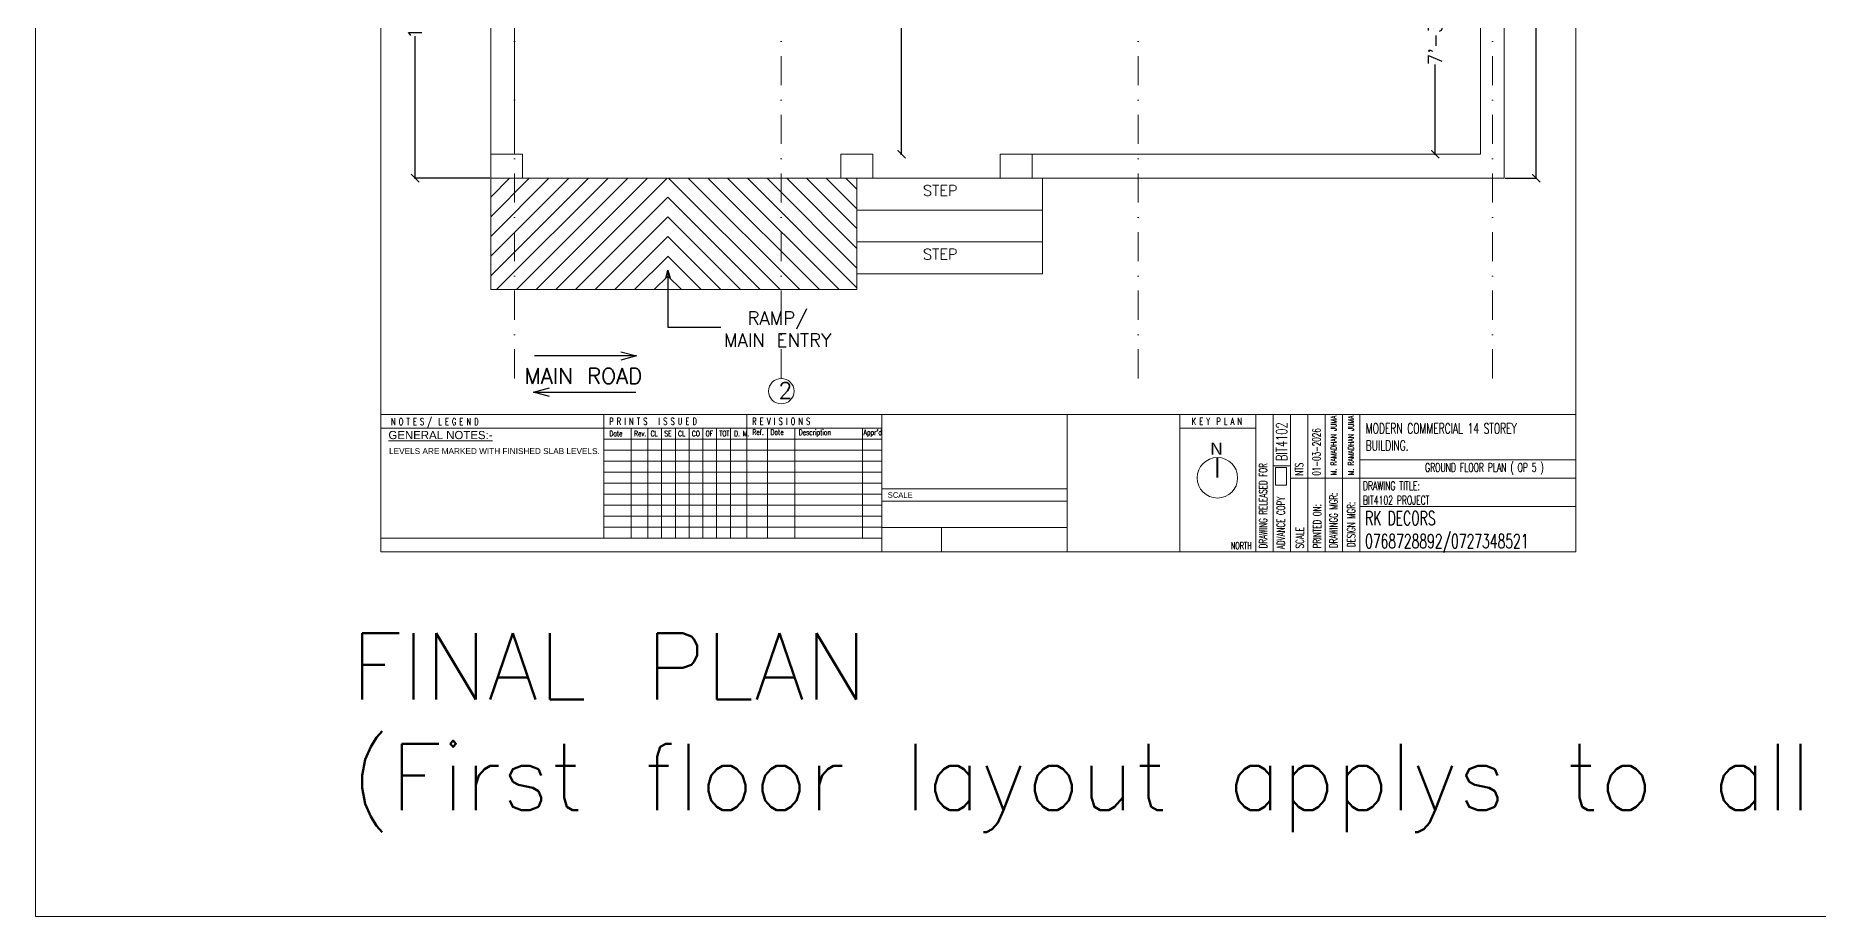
# Model space of a CAD drawing. Header units: inches. Extents: x 10416 to 14183, y 3009 to 10486.
# Drawn here: x 11217 to 11889, y 7145 to 7477 of the extents above; entities that cross this region are included whole.
import ezdxf

# ---------------------------------------------------------------- set-up
doc = ezdxf.new("R2010")
doc.units = ezdxf.units.IN
doc.header["$MEASUREMENT"] = 0
doc.header["$PDMODE"] = 98
doc.linetypes.add('DASHDOTX2', pattern=[2, 1, -0.5, 0, -0.5])
doc.layers.get('0').update_dxf_attribs({"lineweight": 9})
doc.layers.get('Defpoints').update_dxf_attribs({"lineweight": 9})
for name, color, linetype in [('A7- wall', 12, 'Continuous'), ('A7-concrete hatch', 253, 'Continuous'), ('A7-cut out', 252, 'DASHDOTX2'), ('A7-text', 232, 'Continuous')]:
    doc.layers.add(name, color=color, linetype=linetype)
for name, color, linetype, lineweight in [('DIM', 7, 'Continuous', 9), ('elehatch', 7, 'Continuous', 0), ('THIN', 8, 'Continuous', 9)]:
    doc.layers.add(name, color=color, linetype=linetype, lineweight=lineweight)
doc.styles.add('1FR30A', font='', dxfattribs={"height": 0.125})
doc.styles.add('1PT2', font='simplex.shx', dxfattribs={"width": 0.65, "height": 0.078125})
doc.styles.add('1PT25', font='simplex', dxfattribs={"width": 0.65, "height": 2.5})
doc.styles.add('1PT35', font='SIMPLEX', dxfattribs={"width": 0.65, "height": 3.5})
doc.styles.add('1PT5', font='SIMPLEX', dxfattribs={"width": 0.65, "height": 5})
doc.styles.add('ARIAL', font='')
doc.styles.add('RIN', font='gdt.shx')
doc.styles.get("Standard").update_dxf_attribs({"font": 'txt.shx', "height": 5})
doc.styles.add('WORKING', font='txt.shx', dxfattribs={"height": 5})
doc.styles.get('1FR30A').set_extended_font_data('Arial')
doc.styles.get('ARIAL').set_extended_font_data('Arial')
doc.dimstyles.new('FERDIM', dxfattribs={"dimtxt": 5, "dimasz": 3, "dimexe": 0.1875, "dimexo": 0.375, "dimgap": 0.125, "dimtad": 0, "dimdec": 1, "dimzin": 0, "dimdsep": 46, "dimlunit": 4, "dimtxsty": 'Standard', "dimblk1": 'OBLIQUE', "dimblk2": 'ARCHTICK', "dimsah": 1, "dimcen": 0.09375, "dimdle": 0.1875, "dimclrd": 256, "dimclre": 256, "dimclrt": 256, "dimadec": 0, "dimazin": 3, "dimtfac": 1, "dimtdec": 1, "dimtofl": 0, "dimtmove": 1, "dimatfit": 3, "dimldrblk": 'OPEN30', "dimfxl": 1, "dimtolj": 1, "dimtzin": 0, "dimarcsym": 0})

# ---------------------------------------------------------------- blocks, each defined once
blk = doc.blocks.new('_Oblique')
at = {"color": 0, "linetype": 'ByBlock', "lineweight": -2}
blk.add_line((-0.5, -0.5), (0.5, 0.5), dxfattribs=at)
blk = doc.blocks.new('_ArchTick')
at = {"layer": 'DIM', "color": 0, "const_width": 0.15}
blk.add_lwpolyline([(-0.5, -0.5), (0.5, 0.5)], dxfattribs=at)
blk = doc.blocks.new('*D19')
at = {"lineweight": -2, "ltscale": 45, "transparency": 16777216}
for p, q in [((11388.34, 7551.97), (11359.99, 7551.97)), ((11360.18, 7552.16), (11360.18, 7498.43)), ((11360.18, 7422.79), (11360.18, 7476.52)), ((11388.34, 7422.97), (11359.99, 7422.97))]:
    blk.add_line(p, q, dxfattribs=at)
at = {"layer": 'Defpoints', "color": 0, "lineweight": 13, "ltscale": 45, "transparency": 16777216}
for p in [(11360.18, 7551.97), (11388.71, 7551.97), (11388.71, 7422.97)]:
    blk.add_point(p, dxfattribs=at)
at = {"lineweight": -2, "ltscale": 45, "transparency": 16777216, "xscale": 3, "yscale": 3, "zscale": 3}
for name, p, rotation in [('_ArchTick', (11360.18, 7551.97), 90), ('_Oblique', (11360.18, 7422.97), 270)]:
    blk.add_blockref(name, p, dxfattribs=dict(at, rotation=rotation))
at = {"ltscale": 45, "transparency": 16777216, "insert": (11360.18, 7487.47), "char_height": 5, "attachment_point": 5, "rotation": 90}
blk.add_mtext('\\A1;10\'-9"', dxfattribs=at)
blk = doc.blocks.new('_Open30')
at = {"color": 0, "linetype": 'ByBlock', "lineweight": -2}
for p, q in [((-1, 0.27), (0, 0)), ((0, 0), (-1, -0.27)), ((0, 0), (-1, 0))]:
    blk.add_line(p, q, dxfattribs=at)
blk = doc.blocks.new('*D22')
at = {"lineweight": -2, "ltscale": 45, "transparency": 16777216}
for p, q in [((11771.09, 7962.97), (11782.91, 7962.97)), ((11782.72, 7963.16), (11782.72, 7698.52)), ((11782.72, 7422.79), (11782.72, 7687.43)), ((11771.09, 7422.97), (11782.91, 7422.97))]:
    blk.add_line(p, q, dxfattribs=at)
at = {"layer": 'Defpoints', "color": 0, "ltscale": 45, "transparency": 16777216}
for p in [(11770.71, 7962.97), (11770.71, 7422.97), (11782.72, 7422.97)]:
    blk.add_point(p, dxfattribs=at)
at = {"lineweight": -2, "ltscale": 45, "transparency": 16777216, "xscale": 3, "yscale": 3, "zscale": 3}
for name, p, rotation in [('_Oblique', (11782.72, 7962.97), 90), ('_ArchTick', (11782.72, 7422.97), 270)]:
    blk.add_blockref(name, p, dxfattribs=dict(at, rotation=rotation))
at = {"ltscale": 45, "transparency": 16777216, "insert": (11782.72, 7692.97), "char_height": 5, "attachment_point": 5, "rotation": 90}
blk.add_mtext("\\A1;45'", dxfattribs=at)
blk = doc.blocks.new('*D24')
at = {"lineweight": -2, "ltscale": 45, "transparency": 16777216}
for p, q in [((11543.56, 7552.16), (11543.56, 7496.27)), ((11543.94, 7551.97), (11543.75, 7551.97)), ((11543.56, 7431.79), (11543.56, 7487.68)), ((11543.19, 7431.97), (11543.37, 7431.97))]:
    blk.add_line(p, q, dxfattribs=at)
at = {"layer": 'Defpoints', "color": 0, "lineweight": 13, "ltscale": 45, "transparency": 16777216}
for p in [(11543.56, 7551.97), (11543.56, 7431.97), (11543.56, 7431.97)]:
    blk.add_point(p, dxfattribs=at)
at = {"lineweight": -2, "ltscale": 45, "transparency": 16777216, "xscale": 3, "yscale": 3, "zscale": 3}
for name, p, rotation in [('_Oblique', (11543.56, 7551.97), 90), ('_ArchTick', (11543.56, 7431.97), 270)]:
    blk.add_blockref(name, p, dxfattribs=dict(at, rotation=rotation))
at = {"ltscale": 45, "transparency": 16777216, "insert": (11543.56, 7491.97), "char_height": 5, "attachment_point": 5, "rotation": 90}
blk.add_mtext("\\A1;10'", dxfattribs=at)
blk = doc.blocks.new('*D30')
at = {"lineweight": -2, "ltscale": 45, "transparency": 16777216}
for p, q in [((11744.66, 7519.16), (11744.66, 7485.18)), ((11744.66, 7518.97), (11744.85, 7518.97)), ((11744.66, 7431.79), (11744.66, 7465.77)), ((11744.66, 7431.97), (11744.48, 7431.97))]:
    blk.add_line(p, q, dxfattribs=at)
at = {"layer": 'Defpoints', "color": 0, "ltscale": 45, "transparency": 16777216}
for p in [(11744.66, 7518.97), (11744.66, 7431.97), (11744.66, 7431.97)]:
    blk.add_point(p, dxfattribs=at)
at = {"lineweight": -2, "ltscale": 45, "transparency": 16777216, "xscale": 3, "yscale": 3, "zscale": 3}
for name, p, rotation in [('_Oblique', (11744.66, 7518.97), 90), ('_ArchTick', (11744.66, 7431.97), 270)]:
    blk.add_blockref(name, p, dxfattribs=dict(at, rotation=rotation))
at = {"ltscale": 45, "transparency": 16777216, "insert": (11744.66, 7475.47), "char_height": 5, "attachment_point": 5, "rotation": 90}
blk.add_mtext('\\A1;7\'-3"', dxfattribs=at)
blk = doc.blocks.new('fthytjut')
at = {"layer": 'A7- wall', "color": 251, "lineweight": 5, "ltscale": 45}
blk.add_lwpolyline([(13206.71, 10362.97), (13188.71, 10362.97), (13188.71, 10353.97), (13206.71, 10353.97)], close=True, dxfattribs=at)
at = {"layer": 'A7-cut out', "color": 251, "lineweight": 5, "ltscale": 11}
for p, q in [((13197.71, 9747.49), (13197.71, 10440.58)), ((13432.71, 9747.49), (13432.71, 10440.58)), ((13566.21, 9747.49), (13566.21, 10440.58)), ((13666.88, 10358.47), (13122.06, 10358.47)), ((13298.21, 9747.49), (13298.21, 10258.28)), ((13666.88, 10194.97), (13279.21, 10194.97)), ((13122.06, 10154.47), (13570.71, 10154.47)), ((13666.88, 10050.97), (13365.14, 10050.97)), ((13489.12, 9959.47), (13122.06, 9959.47)), ((13666.88, 9926.47), (13364.99, 9926.47))]:
    blk.add_line(p, q, dxfattribs=at)
at = {"layer": 'A7-text', "color": 251, "lineweight": 5, "ltscale": 45}
for centre in [(13197.71, 10445.37), (13432.71, 10445.37), (13566.21, 10445.37), (13117.27, 10358.47), (13671.68, 10194.97), (13117.27, 10154.47), (13671.68, 10050.97), (13117.27, 9959.47), (13671.68, 9926.47), (13298.21, 9742.7)]:
    blk.add_circle(centre, 4.79, dxfattribs=at)
at = {"layer": 'A7-text', "color": 251, "lineweight": 5, "ltscale": 45, "char_height": 6, "attachment_point": 1, "style": 'WORKING'}
for s, insert in [('1', (13196.68, 10448.68)), ('3', (13431.68, 10448.68)), ('4', (13565.18, 10448.68)), ('A', (13114.94, 10362.37)), ('B', (13669.34, 10198.87)), ('C', (13114.94, 10158.37)), ('D', (13669.34, 10054.87)), ('E', (13114.94, 9963.37)), ('F', (13669.34, 9930.37)), ('2', (13297.18, 9746))]:
    blk.add_mtext_dynamic_manual_height_columns(s, width=0.2604, gutter_width=25, heights=[0], dxfattribs=dict(at, insert=insert))

msp = doc.modelspace()

# ---------------------------------------------------------------- hatches: boundary and pattern name
at = {"layer": 'A7-concrete hatch', "lineweight": 9, "ltscale": 45}
h = msp.add_hatch(dxfattribs=at)
h.set_pattern_fill('ANSI31', color=256, scale=42, style=0)
h.set_pattern_definition([(45, (1790, 0), (-3.7123106, 3.7123106), [])])
h.paths.add_polyline_path([(11455.46, 7422.97), (11388.71, 7422.97), (11388.71, 7380.97), (11455.46, 7380.97)])
h = msp.add_hatch(dxfattribs=at)
h.set_pattern_fill('ANSI31', color=256, scale=42, style=0)
h.set_pattern_definition([(135, (21120.9246, 0), (3.7123106, 3.7123106), [])])
h.paths.add_polyline_path([(11455.46, 7422.97), (11526.71, 7422.97), (11526.71, 7380.97), (11455.46, 7380.97)])

# ---------------------------------------------------------------- linework, layer by layer
at = {"ltscale": 45}
for p, q in [((11388.71, 7380.97), (11388.71, 7962.97)), ((11526.71, 7380.97), (11526.71, 7422.97)), ((11596.71, 7386.97), (11596.71, 7422.97)), ((11526.71, 7380.97), (11388.71, 7380.97))]:
    msp.add_line(p, q, dxfattribs=at)
msp.add_lwpolyline([(12464.44, 8130.69), (11217.19, 8130.69), (11217.19, 7144.78), (12464.44, 7144.78)], close=True, dxfattribs=at)
msp.add_lwpolyline([(11797.71, 7282.11), (11797.71, 8002.44), (11347.24, 8002.44), (11347.24, 7282.11)], dxfattribs=at)
at = {"layer": 'A7- wall', "color": 0, "lineweight": 13, "ltscale": 45}
for p, q in [((11592.71, 7422.97), (11592.71, 7431.97)), ((11388.71, 7422.97), (11770.71, 7422.97))]:
    msp.add_line(p, q, dxfattribs=at)
for points in [[(11400.71, 7422.97), (11400.71, 7431.97), (11388.71, 7431.97)], [(11532.71, 7422.97), (11532.71, 7431.97), (11520.71, 7431.97), (11520.71, 7422.97)], [(11580.71, 7422.97), (11580.71, 7431.97), (11761.71, 7431.97)]]:
    msp.add_lwpolyline(points, dxfattribs=at)
at = {"layer": 'elehatch', "ltscale": 45}
for p, q in [((11770.71, 7962.97), (11770.71, 7422.97)), ((11397.71, 7431.97), (11397.71, 7745.47)), ((11761.71, 7518.97), (11761.71, 7431.97)), ((11596.71, 7410.97), (11526.71, 7410.97)), ((11596.71, 7398.97), (11526.71, 7398.97)), ((11596.71, 7386.97), (11526.71, 7386.97))]:
    msp.add_line(p, q, dxfattribs=at)
at = {"layer": 'THIN', "color": 7, "ltscale": 0.6}
for p, q in [((11797.71, 7333.94), (11347.24, 7333.94)), ((11431.33, 7333.94), (11431.33, 7287.3)), ((11485.23, 7333.94), (11485.23, 7287.3)), ((11536.07, 7333.94), (11536.07, 7282.11)), ((11606.01, 7282.11), (11606.01, 7333.94)), ((11648.44, 7282.11), (11648.44, 7333.94)), ((11677.05, 7282.11), (11677.05, 7333.94)), ((11683.58, 7282.11), (11683.58, 7333.94)), ((11690.1, 7282.11), (11690.1, 7333.94)), ((11696.62, 7282.11), (11696.62, 7333.94)), ((11703.15, 7282.11), (11703.15, 7333.94)), ((11709.67, 7282.3), (11709.67, 7333.94)), ((11716.2, 7282.11), (11716.2, 7333.94)), ((11536.07, 7328.76), (11347.24, 7328.76)), ((11485.23, 7324.61), (11431.33, 7324.61)), ((11441.69, 7328.76), (11441.69, 7287.3)), ((11447.91, 7328.76), (11447.91, 7287.3)), ((11453.1, 7328.76), (11453.1, 7287.3)), ((11458.28, 7328.76), (11458.28, 7287.3)), ((11463.46, 7328.76), (11463.46, 7287.3)), ((11468.64, 7328.76), (11468.64, 7287.3)), ((11473.83, 7328.76), (11473.83, 7287.3)), ((11479.01, 7328.76), (11479.01, 7287.3)), ((11536.07, 7324.61), (11485.23, 7324.61)), ((11493, 7328.76), (11493, 7287.3)), ((11503.37, 7328.76), (11503.37, 7287.3)), ((11528.81, 7328.76), (11528.81, 7287.3)), ((11677.05, 7328.76), (11648.44, 7328.76)), ((11485.23, 7320.47), (11431.33, 7320.47)), ((11536.07, 7320.47), (11485.23, 7320.47)), ((11716.2, 7316.87), (11797.71, 7316.87)), ((11485.23, 7316.32), (11431.33, 7316.32)), ((11485.23, 7312.17), (11431.33, 7312.17)), ((11536.07, 7316.32), (11485.23, 7316.32)), ((11536.07, 7312.17), (11485.23, 7312.17)), ((11683.58, 7314.59), (11690.1, 7314.59)), ((11485.23, 7308.03), (11431.33, 7308.03)), ((11485.23, 7303.88), (11431.33, 7303.88)), ((11536.07, 7308.03), (11485.23, 7308.03)), ((11536.07, 7303.88), (11485.23, 7303.88)), ((11536.07, 7305.95), (11606.01, 7305.95)), ((11690.1, 7309.87), (11797.71, 7309.87)), ((11485.23, 7299.73), (11431.33, 7299.73)), ((11536.07, 7299.73), (11485.23, 7299.73)), ((11536.12, 7301.26), (11606.01, 7301.26)), ((11797.71, 7299.24), (11716.2, 7299.24)), ((11485.23, 7295.59), (11431.33, 7295.59)), ((11485.23, 7291.44), (11431.33, 7291.44)), ((11536.07, 7295.59), (11485.23, 7295.59)), ((11536.07, 7291.44), (11485.23, 7291.44)), ((11536.07, 7291.39), (11606.01, 7291.39)), ((11558.54, 7291.39), (11558.54, 7282.11)), ((11536.07, 7287.3), (11347.24, 7287.3)), ((11347.24, 7282.11), (11797.71, 7282.11))]:
    msp.add_line(p, q, dxfattribs=at)
at = {"layer": 'THIN', "color": 7, "ltscale": 0.6, "const_width": 0.834}
msp.add_lwpolyline([(11662.57, 7317.68), (11662.57, 7310.06)], dxfattribs=at)
at = {"layer": 'THIN', "color": 7, "ltscale": 0.6}
msp.add_lwpolyline([(11684.45, 7313.89), (11688.62, 7313.89), (11688.62, 7307.25), (11684.45, 7307.25)], close=True, dxfattribs=at)
msp.add_circle((11662.57, 7310.06), 7.63, dxfattribs=at)

# ---------------------------------------------------------------- block references
at = {"layer": 'A7-cut out', "lineweight": 5}
msp.add_blockref('fthytjut', (-1800, -2400), dxfattribs=at)

# ---------------------------------------------------------------- texts
at = {"layer": 'elehatch', "ltscale": 45, "attachment_point": 1, "style": 'WORKING'}
for s, insert, char_height in [('\\pxqc;STEP', (11551.6, 7420.33), 4), ('\\pxqc;STEP', (11551.6, 7396.33), 4), ('\\pxqc;RAMP/\\PMAIN ENTRY', (11476.58, 7372.73), 5), ('MAIN ROAD', (11401.44, 7351.41), 5.925), ('FINAL PLAN^J(First floor layout applys to all remaining floors)', (11335.96, 7251.5), 25)]:
    msp.add_mtext(s, dxfattribs=dict(at, insert=insert, char_height=char_height))
at = {"layer": 'THIN', "color": 7, "ltscale": 0.6, "style": '1PT25', "width": 0.65}
for s, p in [('N O T E S /  L E G E N D', (11351.17, 7329.91)), ('P R I N T S   I S S U E D', (11433.4, 7330.05)), ('R E V I S I O N S', (11487.3, 7330.05))]:
    msp.add_text(s, height=2.5914, dxfattribs=at).set_placement(p)
at = {"layer": 'THIN', "color": 7, "ltscale": 0.6}
for s, height, style, p in [('%%UGENERAL NOTES:-', 3.0828, 'ARIAL', (11350.14, 7324.64)), ('N', 4.55, '1FR30A', (11659.94, 7318.78)), ('SCALE', 2.133, 'RIN', (11538.35, 7302.51))]:
    msp.add_text(s, height=height, dxfattribs=dict(at, style=style)).set_placement(p)
at = {"layer": 'THIN', "color": 7, "ltscale": 0.6, "style": '1PT35', "width": 0.65}
for s, p in [('DRAWINGG MGR:', (11707.86, 7283.62)), ('DESIGN MGR:', (11714.5, 7283.92))]:
    msp.add_text(s, height=3.0161, rotation=90, dxfattribs=at).set_placement(p)
at = {"layer": 'THIN', "color": 7, "ltscale": 0.6}
for s, insert, char_height, width, attachment_point, style in [('K E Y  P L A N', (11652.92, 7331.35), 2.5914, 21.4866, 4, '1PT25'), ('MODERN COMMERCIAL 14 STOREY^JBUILDING.', (11718.48, 7330.63), 3.87, 103.6031, 1, '1PT5'), ('Date', (11433.4, 7326.73), 2.073, 3.4009, 4, '1PT2'), ('Rev.', (11442.73, 7326.73), 2.073, 3.4009, 4, '1PT2'), ('CL', (11448.95, 7326.73), 2.073, 3.4009, 4, '1PT2'), ('SE', (11454.13, 7326.73), 2.073, 5.7298, 4, '1PT2'), ('CL', (11459.31, 7326.73), 2.073, 5.6698, 4, '1PT2'), ('CO', (11464.5, 7326.73), 2.073, 5.2077, 4, '1PT2'), ('OF', (11469.68, 7326.73), 2.073, 6.6356, 4, '1PT2'), ('TOT.', (11474.86, 7326.73), 2.073, 5.8004, 4, '1PT2'), ('D. M.', (11480.41, 7326.73), 2.073, 14.0157, 4, '1PT2'), ('Ref.', (11487.3, 7327.25), 2.073, 3.4009, 4, '1PT2'), ('Date', (11494.15, 7328.29), 2.073, 4.7484, 1, '1PT2'), ('Description', (11504.79, 7328.24), 2.0731, 12.3842, 1, '1PT2'), ("Appr'd", (11529.24, 7328.24), 2.073, 12.3842, 1, '1PT2'), ('{\\fArial Unicode MS|b0|i0|c0|p2;LEVELS ARE MARKED WITH FINISHED SLAB LEVELS.}', (11350.39, 7318.98), 2.22, 137.5141, 7, 'ARIAL'), ('DRAWING TITLE:^JBIT4102 PROJECT ', (11717.44, 7308.65), 3.25, 75.0394, 1, '1PT5'), ('RK DECORS ^J0768728892/0727348521', (11718.24, 7297.5), 5.24, 138.1375, 1, '1PT5'), ('NORTH', (11675.5, 7283.16), 2.591, 27.9081, 9, '1PT25')]:
    msp.add_mtext(s, dxfattribs=dict(at, insert=insert, char_height=char_height, width=width, attachment_point=attachment_point, style=style))
at = {"layer": 'THIN', "color": 7, "ltscale": 0.6, "attachment_point": 1, "rotation": 90, "style": '1PT35'}
for s, insert, char_height, width in [('BIT4102', (11684.69, 7316.33), 4.2, 88.7289), ('01-03-2026', (11698.41, 7310.88), 3.02, 14.6928), ('M. RAMADHAN JUMA ', (11705.28, 7311.03), 2.13, 28.6031), ('M. RAMADHAN JUMA ', (11711.81, 7311.03), 2.13, 28.6031), ('DRAWING RELEASED FOR', (11678.26, 7283.47), 3.0161, 79.8563), ('NTS', (11691.88, 7310.88), 3.016, 14.6928), ('ADVANCE COPY', (11685.01, 7283.17), 3.0161, 79.8563), ('PRINTED ON:', (11698.63, 7283.47), 3.0161, 79.8563), ('SCALE', (11692.1, 7283.47), 3.016, 79.8563)]:
    msp.add_mtext(s, dxfattribs=dict(at, insert=insert, char_height=char_height, width=width))
at = {"layer": 'THIN', "color": 7, "ltscale": 0.6, "insert": (11686.68, 7315.59), "char_height": 3.253, "attachment_point": 1, "style": '1PT5'}
msp.add_mtext_dynamic_manual_height_columns('\\A1;\\pxqc;GROUND FLOOR PLAN ( OP 5 )', width=153.0544, gutter_width=25, heights=[5.55], dxfattribs=at)

# ---------------------------------------------------------------- dimensions: what is measured, and where the dimension line sits
at = {"ltscale": 45}
for base, p1, p2, picture, middle in [((11782.72, 7422.97), (11770.71, 7962.97), (11770.71, 7422.97), '*D22', (11782.72, 7692.97)), ((11360.18, 7551.97), (11388.71, 7422.97), (11388.71, 7551.97), '*D19', (11360.18, 7487.47)), ((11543.56, 7431.97), (11543.56, 7551.97), (11543.56, 7431.97), '*D24', (11543.56, 7491.97))]:
    dim = msp.add_linear_dim(base=base, p1=p1, p2=p2, angle=90, dimstyle='FERDIM', dxfattribs=at)
    dim.commit()
    dim.dimension.update_dxf_attribs({"geometry": picture, "text_midpoint": middle})
dim = msp.add_linear_dim(base=(11744.66, 7431.97), p1=(11744.66, 7518.97), p2=(11744.66, 7431.97), angle=90, dimstyle='FERDIM', override={"dimfxlon": 1}, dxfattribs=at)
dim.commit()
dim.dimension.update_dxf_attribs({"geometry": '*D30', "text_midpoint": (11744.66, 7475.47)})

# ---------------------------------------------------------------- leaders
msp.add_leader([(11455.46, 7388.32), (11455.46, 7366.77), (11475.38, 7366.77)], dimstyle='FERDIM', override={"dimgap": 0.125, "dimtad": 0, "dimfxlon": 1}, dxfattribs=at)
at = {"layer": 'elehatch', "lineweight": 9, "ltscale": 45}
for points in [[(11443.68, 7355.97), (11405.15, 7355.97)], [(11404.85, 7342.37), (11443.39, 7342.37)]]:
    msp.add_leader(points, dimstyle='FERDIM', override={"dimasz": 6, "dimgap": 0.125, "dimtad": 0}, dxfattribs=at)

doc.saveas('drawing.dxf')
